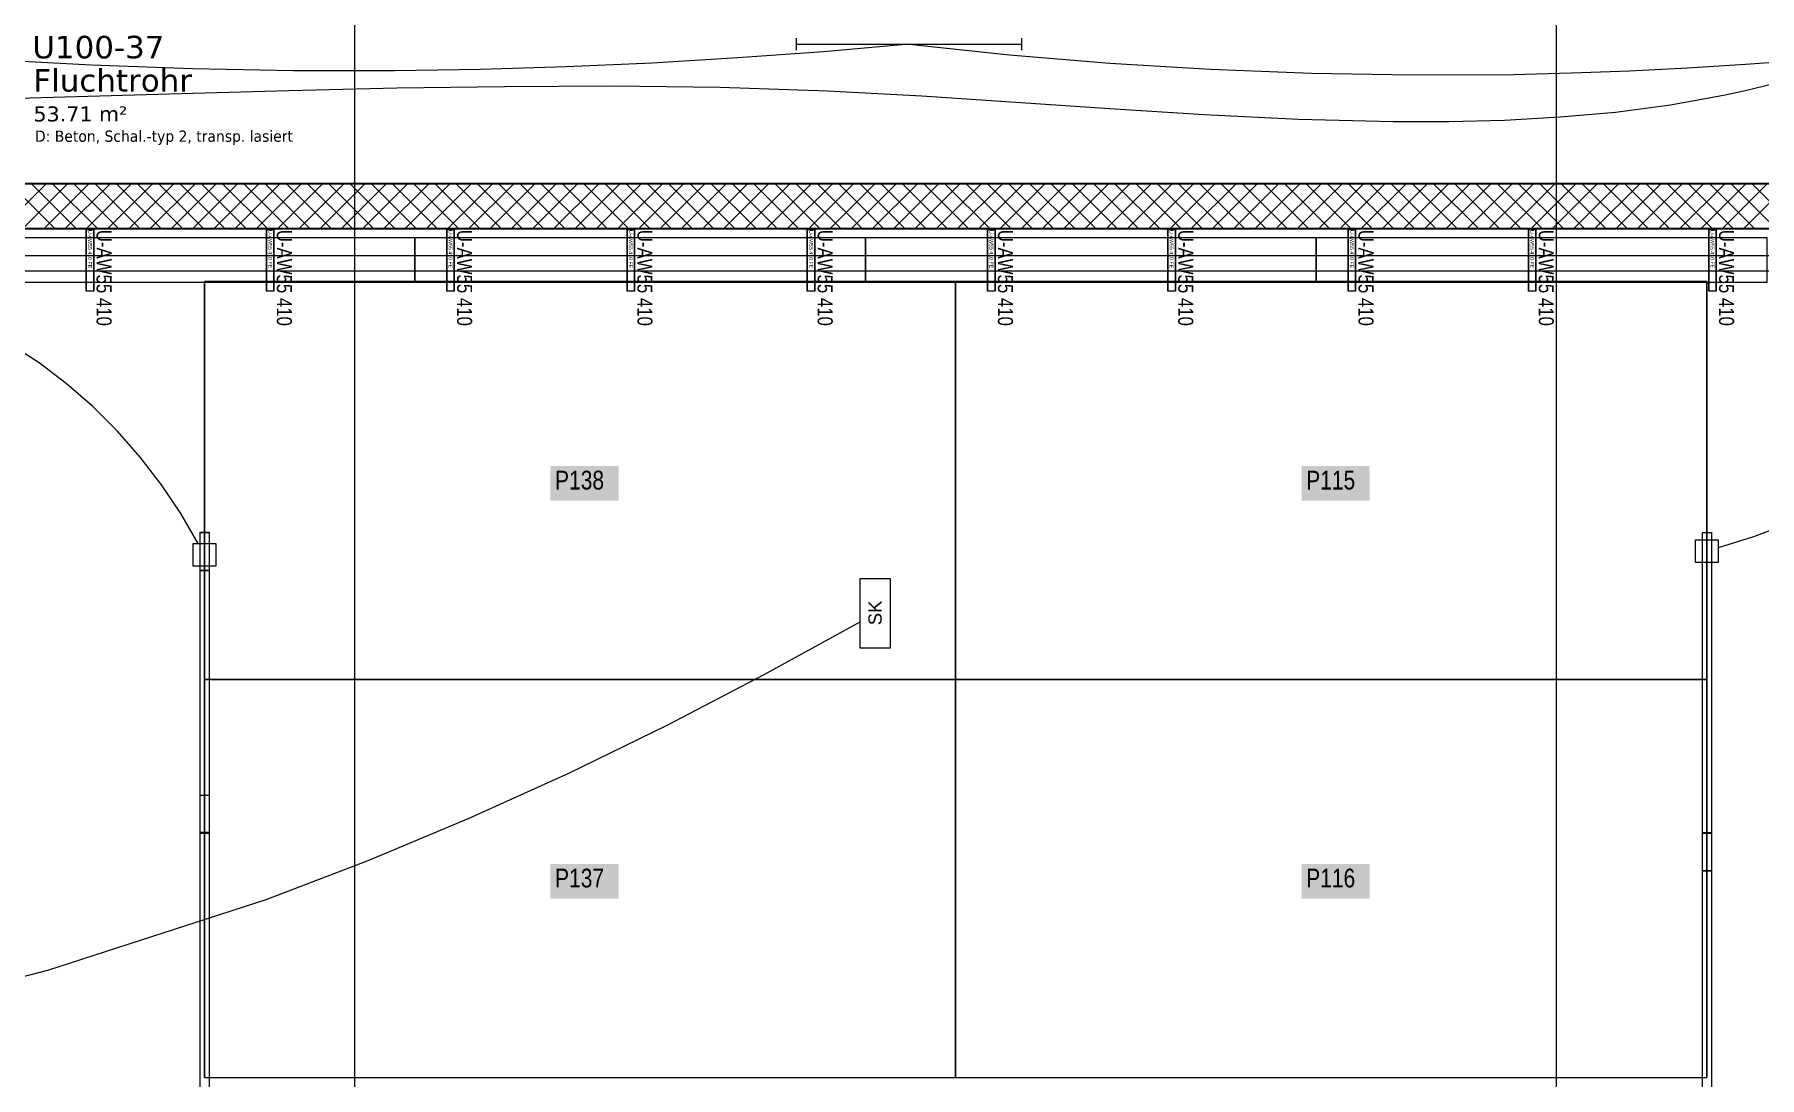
# Model space of a CAD drawing. Extents: x -1067 to 613, y -179 to 712.
# Drawn here: x -507.7 to -278.1, y 331.4 to 470.2 of the extents above; entities that cross this region are included whole.
import ezdxf
from ezdxf.lldxf.tags import DXFTag

# ---------------------------------------------------------------- set-up
doc = ezdxf.new("R2010")
doc.units = 0
doc.layers.get('0').update_dxf_attribs({"lineweight": 13})
for name, color, linetype, lineweight in [('A-AREA-____-IDEN', 7, 'Continuous', 5), ('A-FLOR-____-OTLN', 7, 'Continuous', 9), ('A-WALL-____-MCUT', 7, 'Continuous', 35), ('A-WALL-____-PATT', 7, 'Continuous', 35), ('C-PRKG-____-IDEN', 7, 'Continuous', 5), ('C-PRKG-____-OTLN', 7, 'Continuous', 9), ('S-GRID-____-OTLN', 7, 'Continuous', 5)]:
    doc.layers.add(name, color=color, linetype=linetype, lineweight=lineweight)
for name, color, linetype, lineweight, true_color in [('A-DETL-____-OTLN', 5, 'Continuous', 9, 0x0000ff), ('EL01_WAN_Leitung_HLKS', 5, 'Continuous', 13, 0x0000ff), ('EL01_WAN_Leitung_Licht', 7, 'Continuous', 13, 0x0080ff), ('EL01_WAN_Leuchten', 7, 'Continuous', 13, 0x0080ff), ('EL01_WAN_Licht', 7, 'Continuous', 13, 0x0080ff), ('EL01_WAN_Schlaufkasten', 1, 'Continuous', 13, 0xff0000), ('EL01_WAN_Trassen', 40, 'Continuous', 13, 0xffbf00), ('EL01_WAN_Trassen Befestigung', 7, 'Continuous', 13, 0xb2b200)]:
    doc.layers.add(name, color=color, linetype=linetype, lineweight=lineweight, true_color=true_color)
doc.styles.get("Standard").update_dxf_attribs({"font": 'arial.ttf'})
tags = doc.linetypes.add('_Rasterlinie_', pattern=[0.375, 0.2, -0.05, 0.075, -0.05]).pattern_tags.tags
tags[10:11] = [DXFTag(74, 4), DXFTag(75, 0), DXFTag(340, '0'), DXFTag(46, 1.0), DXFTag(50, 0.0), DXFTag(44, 0.0), DXFTag(45, 0.0)]
tags[8:9] = [DXFTag(74, 4), DXFTag(75, 0), DXFTag(340, '0'), DXFTag(46, 1.0), DXFTag(50, 0.0), DXFTag(44, 0.0), DXFTag(45, 0.0)]
tags[6:7] = [DXFTag(74, 4), DXFTag(75, 0), DXFTag(340, '0'), DXFTag(46, 1.0), DXFTag(50, 0.0), DXFTag(44, 0.0), DXFTag(45, 0.0)]
tags[4:5] = [DXFTag(74, 4), DXFTag(75, 0), DXFTag(340, '0'), DXFTag(46, 1.0), DXFTag(50, 0.0), DXFTag(44, 0.0), DXFTag(45, 0.0)]
tags = doc.linetypes.add('Gestrichelt', pattern=[0.1, 0.05, -0.05]).pattern_tags.tags
tags[6:7] = [DXFTag(74, 4), DXFTag(75, 0), DXFTag(340, '0'), DXFTag(46, 1.0), DXFTag(50, 0.0), DXFTag(44, 0.0), DXFTag(45, 0.0)]
tags[4:5] = [DXFTag(74, 4), DXFTag(75, 0), DXFTag(340, '0'), DXFTag(46, 1.0), DXFTag(50, 0.0), DXFTag(44, 0.0), DXFTag(45, 0.0)]

# ---------------------------------------------------------------- blocks, each defined once
blk = doc.blocks.new('Referenz-A0UJ3194XE', base_point=(-1062.18, -175.86))
at = {"layer": 'A-DETL-____-OTLN', "color": 0, "linetype": 'Gestrichelt', "ltscale": 0.13}
blk.add_line((-585.1, 438.76), (-247.3, 438.76), dxfattribs=at)
at = {"layer": 'A-FLOR-____-OTLN', "color": 0, "linetype": 'Continuous', "ltscale": 0.13}
for p, q in [((-246.7, 444.36), (-585.1, 444.36)), ((-247.3, 440.78), (-585.1, 440.78))]:
    blk.add_line(p, q, dxfattribs=at)
at = {"layer": 'A-WALL-____-MCUT', "color": 0, "linetype": 'Continuous', "ltscale": 0.35}
for p, q in [((178.3, 450.38), (-831.25, 450.38)), ((-246.7, 444.38), (-585.1, 444.38))]:
    blk.add_line(p, q, dxfattribs=at)
at = {"layer": 'A-WALL-____-PATT', "color": 0, "linetype": 'Continuous', "lineweight": 9, "ltscale": 0.13}
for p, q in [((-512.16, 444.38), (-506.16, 450.38)), ((-504.97, 444.38), (-510.97, 450.38)), ((-509.33, 444.38), (-503.33, 450.38)), ((-502.14, 444.38), (-508.14, 450.38)), ((-506.51, 444.38), (-500.51, 450.38)), ((-499.32, 444.38), (-505.32, 450.38)), ((-503.68, 444.38), (-497.68, 450.38)), ((-496.49, 444.38), (-502.49, 450.38)), ((-500.85, 444.38), (-494.85, 450.38)), ((-493.66, 444.38), (-499.66, 450.38)), ((-498.02, 444.38), (-492.02, 450.38)), ((-490.83, 444.38), (-496.83, 450.38)), ((-495.19, 444.38), (-489.19, 450.38)), ((-488, 444.38), (-494, 450.38)), ((-492.36, 444.38), (-486.36, 450.38)), ((-485.17, 444.38), (-491.17, 450.38)), ((-489.54, 444.38), (-483.54, 450.38)), ((-482.34, 444.38), (-488.34, 450.38)), ((-486.71, 444.38), (-480.71, 450.38)), ((-479.52, 444.38), (-485.52, 450.38)), ((-483.88, 444.38), (-477.88, 450.38)), ((-476.69, 444.38), (-482.69, 450.38)), ((-481.05, 444.38), (-475.05, 450.38)), ((-473.86, 444.38), (-479.86, 450.38)), ((-478.22, 444.38), (-472.22, 450.38)), ((-471.03, 444.38), (-477.03, 450.38)), ((-475.39, 444.38), (-469.39, 450.38)), ((-468.2, 444.38), (-474.2, 450.38)), ((-472.56, 444.38), (-466.56, 450.38)), ((-465.37, 444.38), (-471.37, 450.38)), ((-469.74, 444.38), (-463.74, 450.38)), ((-462.55, 444.38), (-468.55, 450.38)), ((-466.91, 444.38), (-460.91, 450.38)), ((-459.72, 444.38), (-465.72, 450.38)), ((-464.08, 444.38), (-458.08, 450.38)), ((-456.89, 444.38), (-462.89, 450.38)), ((-461.25, 444.38), (-455.25, 450.38)), ((-454.06, 444.38), (-460.06, 450.38)), ((-458.42, 444.38), (-452.42, 450.38)), ((-451.23, 444.38), (-457.23, 450.38)), ((-455.59, 444.38), (-449.59, 450.38)), ((-448.4, 444.38), (-454.4, 450.38)), ((-452.77, 444.38), (-446.77, 450.38)), ((-445.58, 444.38), (-451.58, 450.38)), ((-449.94, 444.38), (-443.94, 450.38)), ((-442.75, 444.38), (-448.75, 450.38)), ((-447.11, 444.38), (-441.11, 450.38)), ((-439.92, 444.38), (-445.92, 450.38)), ((-444.28, 444.38), (-438.28, 450.38)), ((-437.09, 444.38), (-443.09, 450.38)), ((-441.45, 444.38), (-435.45, 450.38)), ((-434.26, 444.38), (-440.26, 450.38)), ((-438.62, 444.38), (-432.62, 450.38)), ((-431.43, 444.38), (-437.43, 450.38)), ((-435.8, 444.38), (-429.8, 450.38)), ((-428.6, 444.38), (-434.6, 450.38)), ((-432.97, 444.38), (-426.97, 450.38)), ((-425.78, 444.38), (-431.78, 450.38)), ((-430.14, 444.38), (-424.14, 450.38)), ((-422.95, 444.38), (-428.95, 450.38)), ((-427.31, 444.38), (-421.31, 450.38)), ((-420.12, 444.38), (-426.12, 450.38)), ((-424.48, 444.38), (-418.48, 450.38)), ((-417.29, 444.38), (-423.29, 450.38)), ((-421.65, 444.38), (-415.65, 450.38)), ((-414.46, 444.38), (-420.46, 450.38)), ((-418.82, 444.38), (-412.82, 450.38)), ((-411.63, 444.38), (-417.63, 450.38)), ((-416, 444.38), (-410, 450.38)), ((-408.81, 444.38), (-414.81, 450.38)), ((-413.17, 444.38), (-407.17, 450.38)), ((-405.98, 444.38), (-411.98, 450.38)), ((-410.34, 444.38), (-404.34, 450.38)), ((-403.15, 444.38), (-409.15, 450.38)), ((-407.51, 444.38), (-401.51, 450.38)), ((-400.32, 444.38), (-406.32, 450.38)), ((-404.68, 444.38), (-398.68, 450.38)), ((-397.49, 444.38), (-403.49, 450.38)), ((-401.85, 444.38), (-395.85, 450.38)), ((-394.66, 444.38), (-400.66, 450.38)), ((-399.03, 444.38), (-393.03, 450.38)), ((-391.83, 444.38), (-397.83, 450.38)), ((-396.2, 444.38), (-390.2, 450.38)), ((-389.01, 444.38), (-395.01, 450.38)), ((-393.37, 444.38), (-387.37, 450.38)), ((-386.18, 444.38), (-392.18, 450.38)), ((-390.54, 444.38), (-384.54, 450.38)), ((-383.35, 444.38), (-389.35, 450.38)), ((-387.71, 444.38), (-381.71, 450.38)), ((-380.52, 444.38), (-386.52, 450.38)), ((-384.88, 444.38), (-378.88, 450.38)), ((-377.69, 444.38), (-383.69, 450.38)), ((-382.06, 444.38), (-376.06, 450.38)), ((-374.86, 444.38), (-380.86, 450.38)), ((-379.23, 444.38), (-373.23, 450.38)), ((-372.04, 444.38), (-378.04, 450.38)), ((-376.4, 444.38), (-370.4, 450.38)), ((-369.21, 444.38), (-375.21, 450.38)), ((-373.57, 444.38), (-367.57, 450.38)), ((-366.38, 444.38), (-372.38, 450.38)), ((-370.74, 444.38), (-364.74, 450.38)), ((-363.55, 444.38), (-369.55, 450.38)), ((-367.91, 444.38), (-361.91, 450.38)), ((-360.72, 444.38), (-366.72, 450.38)), ((-365.08, 444.38), (-359.08, 450.38)), ((-357.89, 444.38), (-363.89, 450.38)), ((-362.26, 444.38), (-356.26, 450.38)), ((-355.07, 444.38), (-361.07, 450.38)), ((-359.43, 444.38), (-353.43, 450.38)), ((-352.24, 444.38), (-358.24, 450.38)), ((-356.6, 444.38), (-350.6, 450.38)), ((-349.41, 444.38), (-355.41, 450.38)), ((-353.77, 444.38), (-347.77, 450.38)), ((-346.58, 444.38), (-352.58, 450.38)), ((-350.94, 444.38), (-344.94, 450.38)), ((-343.75, 444.38), (-349.75, 450.38)), ((-348.11, 444.38), (-342.11, 450.38)), ((-340.92, 444.38), (-346.92, 450.38)), ((-345.29, 444.38), (-339.29, 450.38)), ((-338.09, 444.38), (-344.09, 450.38)), ((-342.46, 444.38), (-336.46, 450.38)), ((-335.27, 444.38), (-341.27, 450.38)), ((-339.63, 444.38), (-333.63, 450.38)), ((-332.44, 444.38), (-338.44, 450.38)), ((-336.8, 444.38), (-330.8, 450.38)), ((-329.61, 444.38), (-335.61, 450.38)), ((-333.97, 444.38), (-327.97, 450.38)), ((-326.78, 444.38), (-332.78, 450.38)), ((-331.14, 444.38), (-325.14, 450.38)), ((-323.95, 444.38), (-329.95, 450.38)), ((-328.32, 444.38), (-322.32, 450.38)), ((-321.12, 444.38), (-327.12, 450.38)), ((-325.49, 444.38), (-319.49, 450.38)), ((-318.3, 444.38), (-324.3, 450.38)), ((-322.66, 444.38), (-316.66, 450.38)), ((-315.47, 444.38), (-321.47, 450.38)), ((-319.83, 444.38), (-313.83, 450.38)), ((-312.64, 444.38), (-318.64, 450.38)), ((-317, 444.38), (-311, 450.38)), ((-309.81, 444.38), (-315.81, 450.38)), ((-314.17, 444.38), (-308.17, 450.38)), ((-306.98, 444.38), (-312.98, 450.38)), ((-311.34, 444.38), (-305.34, 450.38)), ((-304.15, 444.38), (-310.15, 450.38)), ((-308.52, 444.38), (-302.52, 450.38)), ((-301.33, 444.38), (-307.33, 450.38)), ((-305.69, 444.38), (-299.69, 450.38)), ((-298.5, 444.38), (-304.5, 450.38)), ((-302.86, 444.38), (-296.86, 450.38)), ((-295.67, 444.38), (-301.67, 450.38)), ((-300.03, 444.38), (-294.03, 450.38)), ((-292.84, 444.38), (-298.84, 450.38)), ((-297.2, 444.38), (-291.2, 450.38)), ((-290.01, 444.38), (-296.01, 450.38)), ((-294.37, 444.38), (-288.37, 450.38)), ((-287.18, 444.38), (-293.18, 450.38)), ((-291.55, 444.38), (-285.55, 450.38)), ((-284.35, 444.38), (-290.35, 450.38)), ((-288.72, 444.38), (-282.72, 450.38)), ((-281.53, 444.38), (-287.53, 450.38)), ((-285.89, 444.38), (-279.89, 450.38)), ((-278.7, 444.38), (-284.7, 450.38)), ((-283.06, 444.38), (-277.06, 450.38)), ((-275.87, 444.38), (-281.87, 450.38)), ((-280.23, 444.38), (-274.23, 450.38)), ((-273.04, 444.38), (-279.04, 450.38))]:
    blk.add_line(p, q, dxfattribs=at)
at = {"layer": 'C-PRKG-____-IDEN', "color": 7, "linetype": 'Continuous', "ltscale": 0.13, "true_color": 0xffffff}
for points in [[(-439.05, 408.19), (-429.98, 408.19), (-439.05, 412.78)], [(-429.98, 408.19), (-439.05, 412.78), (-429.98, 412.78)], [(-339.05, 408.19), (-329.98, 408.19), (-339.05, 412.78)], [(-329.98, 408.19), (-339.05, 412.78), (-329.98, 412.78)], [(-439.05, 355.2), (-429.98, 355.2), (-439.05, 359.79)], [(-429.98, 355.2), (-439.05, 359.79), (-429.98, 359.79)], [(-339.05, 355.2), (-329.98, 355.2), (-339.05, 359.79)], [(-329.98, 355.2), (-339.05, 359.79), (-329.98, 359.79)]]:
    blk.add_solid(points, dxfattribs=at)
at = {"layer": 'C-PRKG-____-OTLN', "color": 0, "linetype": 'Continuous', "ltscale": 0.13}
for p, q in [((-485.1, 437.34), (-385.1, 437.34)), ((-485.1, 437.34), (-485.1, 384.35)), ((-485.1, 437.34), (-485.1, 384.35)), ((-385.1, 437.34), (-485.1, 437.34)), ((-485.1, 437.34), (-385.1, 437.34)), ((-485.1, 384.35), (-485.1, 437.34)), ((-485.1, 437.34), (-485.1, 437.34)), ((-385.1, 437.34), (-385.1, 384.35)), ((-385.1, 384.35), (-385.1, 437.34)), ((-385.1, 437.34), (-385.1, 384.35)), ((-385.1, 437.34), (-385.1, 437.34)), ((-385.1, 437.34), (-385.1, 384.35)), ((-285.1, 437.34), (-385.1, 437.34)), ((-285.1, 437.34), (-385.1, 437.34)), ((-385.1, 437.34), (-385.1, 384.35)), ((-385.1, 384.35), (-385.1, 437.34)), ((-385.1, 437.34), (-285.1, 437.34)), ((-385.1, 437.34), (-385.1, 437.34)), ((-285.1, 437.34), (-285.1, 384.35)), ((-285.1, 384.35), (-285.1, 437.34)), ((-285.1, 437.34), (-285.1, 384.35)), ((-285.1, 437.34), (-285.1, 437.34)), ((-485.1, 384.35), (-385.1, 384.35)), ((-485.1, 384.35), (-485.1, 331.37)), ((-485.1, 384.35), (-485.1, 331.37)), ((-385.1, 384.35), (-485.1, 384.35)), ((-485.1, 384.35), (-385.1, 384.35)), ((-485.1, 331.37), (-485.1, 384.35)), ((-485.1, 384.35), (-485.1, 384.35)), ((-485.1, 384.35), (-385.1, 384.35)), ((-485.1, 384.35), (-385.1, 384.35)), ((-385.1, 384.35), (-485.1, 384.35)), ((-485.1, 384.35), (-485.1, 384.35)), ((-385.1, 384.35), (-385.1, 331.37)), ((-385.1, 331.37), (-385.1, 384.35)), ((-385.1, 384.35), (-385.1, 331.37)), ((-385.1, 384.35), (-385.1, 384.35)), ((-385.1, 384.35), (-385.1, 384.35)), ((-385.1, 384.35), (-385.1, 331.37)), ((-285.1, 384.35), (-385.1, 384.35)), ((-285.1, 384.35), (-385.1, 384.35)), ((-385.1, 384.35), (-385.1, 331.37)), ((-385.1, 331.37), (-385.1, 384.35)), ((-385.1, 384.35), (-285.1, 384.35)), ((-385.1, 384.35), (-385.1, 384.35)), ((-285.1, 384.35), (-385.1, 384.35)), ((-385.1, 384.35), (-285.1, 384.35)), ((-285.1, 384.35), (-385.1, 384.35)), ((-385.1, 384.35), (-385.1, 384.35)), ((-285.1, 384.35), (-285.1, 331.37)), ((-285.1, 331.37), (-285.1, 384.35)), ((-285.1, 384.35), (-285.1, 331.37)), ((-285.1, 384.35), (-285.1, 384.35)), ((-285.1, 384.35), (-285.1, 384.35)), ((-485.1, 331.37), (-385.1, 331.37)), ((-485.1, 331.36), (-485.1, 331.37)), ((-385.1, 331.36), (-385.1, 331.37)), ((-385.1, 331.37), (-285.1, 331.37)), ((-385.1, 331.37), (-385.1, 331.36)), ((-285.1, 331.37), (-285.1, 331.36))]:
    blk.add_line(p, q, dxfattribs=at)
at = {"layer": 'S-GRID-____-OTLN', "color": 0, "linetype": '_Rasterlinie_', "ltscale": 0.13}
for p, q in [((-465.1, -171.09), (-465.1, 546.38)), ((-305.1, -171.09), (-305.1, 546.38))]:
    blk.add_line(p, q, dxfattribs=at)
at = {"layer": 'A-AREA-____-IDEN', "color": 0, "linetype": 'Continuous', "ltscale": 0.13, "attachment_point": 1}
for s, insert, char_height in [('{\\fVerdana;U100-37}', (-508.02, 470.07), 3), ('{\\fVerdana;Fluchtrohr}', (-507.88, 465.64), 3), ('{\\fVerdana;53.71 m²}', (-507.87, 460.67), 2), ('{\\W0.9;\\fVerdana;D: Beton, Schal.-typ 2, transp. lasiert}', (-507.67, 457.46), 1.5)]:
    blk.add_mtext(s, dxfattribs=dict(at, insert=insert, char_height=char_height))
at = {"layer": 'C-PRKG-____-IDEN', "color": 0, "linetype": 'Continuous', "ltscale": 0.13, "char_height": 2.5, "attachment_point": 1}
for s, insert in [('{\\W0.8;\\fArial;P138}', (-438.43, 412.16)), ('{\\W0.8;\\fArial;P115}', (-338.43, 412.16)), ('{\\W0.8;\\fArial;P137}', (-438.43, 359.17)), ('{\\W0.8;\\fArial;P116}', (-338.43, 359.17))]:
    blk.add_mtext(s, dxfattribs=dict(at, insert=insert))
blk = doc.blocks.new('IfcObject-A0UJ319AXE', base_point=(-284.85, 431.74))
at = {"layer": 'EL01_WAN_Trassen', "linetype": 'ByBlock', "lineweight": -2, "ltscale": 0.13}
for p, q in [((-283.85, 444.26), (-284.85, 444.26)), ((-283.85, 444.26), (-284.85, 444.26)), ((-284.85, 444.26), (-284.85, 436.06)), ((-284.85, 436.06), (-284.85, 444.26)), ((-284.85, 444.26), (-284.85, 444.26)), ((-283.85, 444.26), (-283.85, 436.06)), ((-283.85, 436.06), (-283.85, 444.26)), ((-283.85, 444.26), (-283.85, 444.26)), ((-283.85, 436.06), (-284.85, 436.06)), ((-283.85, 436.06), (-284.85, 436.06)), ((-284.85, 436.06), (-284.85, 436.06)), ((-283.85, 436.06), (-283.85, 436.06))]:
    blk.add_line(p, q, dxfattribs=at)
at = {"layer": 'EL01_WAN_Trassen', "lineweight": -2, "attachment_point": 1, "rotation": 270}
for s, insert, char_height in [('{\\fArial;U-AW55 410 FE}', (-284.1, 444.21), 0.5), ('{\\W0.8;\\fArial;U-AW55 410}', (-281.47, 444.24), 2)]:
    blk.add_mtext(s, dxfattribs=dict(at, insert=insert, char_height=char_height))
blk = doc.blocks.new('IfcObject-A0UJ319IXE', base_point=(-380.85, 431.74))
at = {"layer": 'EL01_WAN_Trassen', "linetype": 'ByBlock', "lineweight": -2, "ltscale": 0.13}
for p, q in [((-379.85, 444.26), (-380.85, 444.26)), ((-379.85, 444.26), (-380.85, 444.26)), ((-380.85, 444.26), (-380.85, 436.06)), ((-380.85, 436.06), (-380.85, 444.26)), ((-380.85, 444.26), (-380.85, 444.26)), ((-379.85, 444.26), (-379.85, 436.06)), ((-379.85, 436.06), (-379.85, 444.26)), ((-379.85, 444.26), (-379.85, 444.26)), ((-379.85, 436.06), (-380.85, 436.06)), ((-379.85, 436.06), (-380.85, 436.06)), ((-380.85, 436.06), (-380.85, 436.06)), ((-379.85, 436.06), (-379.85, 436.06))]:
    blk.add_line(p, q, dxfattribs=at)
at = {"layer": 'EL01_WAN_Trassen', "lineweight": -2, "attachment_point": 1, "rotation": 270}
for s, insert, char_height in [('{\\fArial;U-AW55 410 FE}', (-380.1, 444.21), 0.5), ('{\\W0.8;\\fArial;U-AW55 410}', (-377.47, 444.24), 2)]:
    blk.add_mtext(s, dxfattribs=dict(at, insert=insert, char_height=char_height))
blk = doc.blocks.new('Kabelkanal-A0UJ319KXE', base_point=(-457.1, 437.21))
at = {"color": 0, "linetype": 'ByBlock', "lineweight": -2, "ltscale": 0.13}
for p, q in [((-457.1, 437.21), (-457.1, 443.21)), ((-457.1, 443.21), (-397.1, 443.21)), ((-397.1, 443.21), (-397.1, 437.21)), ((-397.1, 437.21), (-457.1, 437.21))]:
    blk.add_line(p, q, dxfattribs=at)
blk = doc.blocks.new('IfcObject-A0UJ319SXE', base_point=(-404.85, 431.74))
at = {"layer": 'EL01_WAN_Trassen', "linetype": 'ByBlock', "lineweight": -2, "ltscale": 0.13}
for p, q in [((-403.85, 444.26), (-404.85, 444.26)), ((-403.85, 444.26), (-404.85, 444.26)), ((-404.85, 444.26), (-404.85, 436.06)), ((-404.85, 436.06), (-404.85, 444.26)), ((-404.85, 444.26), (-404.85, 444.26)), ((-403.85, 444.26), (-403.85, 436.06)), ((-403.85, 436.06), (-403.85, 444.26)), ((-403.85, 444.26), (-403.85, 444.26)), ((-403.85, 436.06), (-404.85, 436.06)), ((-403.85, 436.06), (-404.85, 436.06)), ((-404.85, 436.06), (-404.85, 436.06)), ((-403.85, 436.06), (-403.85, 436.06))]:
    blk.add_line(p, q, dxfattribs=at)
at = {"layer": 'EL01_WAN_Trassen', "lineweight": -2, "attachment_point": 1, "rotation": 270}
for s, insert, char_height in [('{\\fArial;U-AW55 410 FE}', (-404.1, 444.21), 0.5), ('{\\W0.8;\\fArial;U-AW55 410}', (-401.47, 444.24), 2)]:
    blk.add_mtext(s, dxfattribs=dict(at, insert=insert, char_height=char_height))
blk = doc.blocks.new('IfcObject-A0UJ319WXE', base_point=(-428.85, 431.74))
at = {"layer": 'EL01_WAN_Trassen', "linetype": 'ByBlock', "lineweight": -2, "ltscale": 0.13}
for p, q in [((-427.85, 444.26), (-428.85, 444.26)), ((-427.85, 444.26), (-428.85, 444.26)), ((-428.85, 444.26), (-428.85, 436.06)), ((-428.85, 436.06), (-428.85, 444.26)), ((-428.85, 444.26), (-428.85, 444.26)), ((-427.85, 444.26), (-427.85, 436.06)), ((-427.85, 436.06), (-427.85, 444.26)), ((-427.85, 444.26), (-427.85, 444.26)), ((-427.85, 436.06), (-428.85, 436.06)), ((-427.85, 436.06), (-428.85, 436.06)), ((-428.85, 436.06), (-428.85, 436.06)), ((-427.85, 436.06), (-427.85, 436.06))]:
    blk.add_line(p, q, dxfattribs=at)
at = {"layer": 'EL01_WAN_Trassen', "lineweight": -2, "attachment_point": 1, "rotation": 270}
for s, insert, char_height in [('{\\fArial;U-AW55 410 FE}', (-428.1, 444.21), 0.5), ('{\\W0.8;\\fArial;U-AW55 410}', (-425.47, 444.24), 2)]:
    blk.add_mtext(s, dxfattribs=dict(at, insert=insert, char_height=char_height))
blk = doc.blocks.new('IfcObject-A0UJ31A2XE', base_point=(-500.85, 431.74))
at = {"layer": 'EL01_WAN_Trassen', "linetype": 'ByBlock', "lineweight": -2, "ltscale": 0.13}
for p, q in [((-499.85, 444.26), (-500.85, 444.26)), ((-499.85, 444.26), (-500.85, 444.26)), ((-500.85, 444.26), (-500.85, 436.06)), ((-500.85, 436.06), (-500.85, 444.26)), ((-500.85, 444.26), (-500.85, 444.26)), ((-499.85, 444.26), (-499.85, 436.06)), ((-499.85, 436.06), (-499.85, 444.26)), ((-499.85, 444.26), (-499.85, 444.26)), ((-499.85, 436.06), (-500.85, 436.06)), ((-499.85, 436.06), (-500.85, 436.06)), ((-500.85, 436.06), (-500.85, 436.06)), ((-499.85, 436.06), (-499.85, 436.06))]:
    blk.add_line(p, q, dxfattribs=at)
at = {"layer": 'EL01_WAN_Trassen', "lineweight": -2, "attachment_point": 1, "rotation": 270}
for s, insert, char_height in [('{\\fArial;U-AW55 410 FE}', (-500.1, 444.21), 0.5), ('{\\W0.8;\\fArial;U-AW55 410}', (-497.47, 444.24), 2)]:
    blk.add_mtext(s, dxfattribs=dict(at, insert=insert, char_height=char_height))
blk = doc.blocks.new('Kabelkanal-A0UJ31ASXE', base_point=(-337.1, 437.21))
at = {"color": 0, "linetype": 'ByBlock', "lineweight": -2, "ltscale": 0.13}
for p, q in [((-337.1, 437.21), (-337.1, 443.21)), ((-337.1, 443.21), (-277.1, 443.21)), ((-277.1, 443.21), (-277.1, 437.21)), ((-277.1, 437.21), (-337.1, 437.21))]:
    blk.add_line(p, q, dxfattribs=at)
blk = doc.blocks.new('Kabelkanal-A0UJ31CGXE', base_point=(-517.1, 437.21))
at = {"color": 0, "linetype": 'ByBlock', "lineweight": -2, "ltscale": 0.13}
for p, q in [((-517.1, 437.21), (-517.1, 443.21)), ((-517.1, 443.21), (-457.1, 443.21)), ((-457.1, 443.21), (-457.1, 437.21)), ((-457.1, 437.21), (-517.1, 437.21))]:
    blk.add_line(p, q, dxfattribs=at)
blk = doc.blocks.new('IfcObject-A0UJ31D2XE', base_point=(-452.85, 431.74))
at = {"layer": 'EL01_WAN_Trassen', "linetype": 'ByBlock', "lineweight": -2, "ltscale": 0.13}
for p, q in [((-451.85, 444.26), (-452.85, 444.26)), ((-451.85, 444.26), (-452.85, 444.26)), ((-452.85, 444.26), (-452.85, 436.06)), ((-452.85, 436.06), (-452.85, 444.26)), ((-452.85, 444.26), (-452.85, 444.26)), ((-451.85, 444.26), (-451.85, 436.06)), ((-451.85, 436.06), (-451.85, 444.26)), ((-451.85, 444.26), (-451.85, 444.26)), ((-451.85, 436.06), (-452.85, 436.06)), ((-451.85, 436.06), (-452.85, 436.06)), ((-452.85, 436.06), (-452.85, 436.06)), ((-451.85, 436.06), (-451.85, 436.06))]:
    blk.add_line(p, q, dxfattribs=at)
at = {"layer": 'EL01_WAN_Trassen', "lineweight": -2, "attachment_point": 1, "rotation": 270}
for s, insert, char_height in [('{\\fArial;U-AW55 410 FE}', (-452.1, 444.21), 0.5), ('{\\W0.8;\\fArial;U-AW55 410}', (-449.47, 444.24), 2)]:
    blk.add_mtext(s, dxfattribs=dict(at, insert=insert, char_height=char_height))
blk = doc.blocks.new('Kabelkanal-A0UJ31D4XE', base_point=(-397.1, 437.21))
at = {"color": 0, "linetype": 'ByBlock', "lineweight": -2, "ltscale": 0.13}
for p, q in [((-397.1, 437.21), (-397.1, 443.21)), ((-397.1, 443.21), (-337.1, 443.21)), ((-337.1, 443.21), (-337.1, 437.21)), ((-337.1, 437.21), (-397.1, 437.21))]:
    blk.add_line(p, q, dxfattribs=at)
blk = doc.blocks.new('IfcObject-A0UJ31DEXE', base_point=(-308.85, 431.74))
at = {"layer": 'EL01_WAN_Trassen', "linetype": 'ByBlock', "lineweight": -2, "ltscale": 0.13}
for p, q in [((-307.85, 444.26), (-308.85, 444.26)), ((-307.85, 444.26), (-308.85, 444.26)), ((-308.85, 444.26), (-308.85, 436.06)), ((-308.85, 436.06), (-308.85, 444.26)), ((-308.85, 444.26), (-308.85, 444.26)), ((-307.85, 444.26), (-307.85, 436.06)), ((-307.85, 436.06), (-307.85, 444.26)), ((-307.85, 444.26), (-307.85, 444.26)), ((-307.85, 436.06), (-308.85, 436.06)), ((-307.85, 436.06), (-308.85, 436.06)), ((-308.85, 436.06), (-308.85, 436.06)), ((-307.85, 436.06), (-307.85, 436.06))]:
    blk.add_line(p, q, dxfattribs=at)
at = {"layer": 'EL01_WAN_Trassen', "lineweight": -2, "attachment_point": 1, "rotation": 270}
for s, insert, char_height in [('{\\fArial;U-AW55 410 FE}', (-308.1, 444.21), 0.5), ('{\\W0.8;\\fArial;U-AW55 410}', (-305.47, 444.24), 2)]:
    blk.add_mtext(s, dxfattribs=dict(at, insert=insert, char_height=char_height))
blk = doc.blocks.new('IfcObject-A0UJ31DOXE', base_point=(-356.85, 431.74))
at = {"layer": 'EL01_WAN_Trassen', "linetype": 'ByBlock', "lineweight": -2, "ltscale": 0.13}
for p, q in [((-355.85, 444.26), (-356.85, 444.26)), ((-355.85, 444.26), (-356.85, 444.26)), ((-356.85, 444.26), (-356.85, 436.06)), ((-356.85, 436.06), (-356.85, 444.26)), ((-356.85, 444.26), (-356.85, 444.26)), ((-355.85, 444.26), (-355.85, 436.06)), ((-355.85, 436.06), (-355.85, 444.26)), ((-355.85, 444.26), (-355.85, 444.26)), ((-355.85, 436.06), (-356.85, 436.06)), ((-355.85, 436.06), (-356.85, 436.06)), ((-356.85, 436.06), (-356.85, 436.06)), ((-355.85, 436.06), (-355.85, 436.06))]:
    blk.add_line(p, q, dxfattribs=at)
at = {"layer": 'EL01_WAN_Trassen', "lineweight": -2, "attachment_point": 1, "rotation": 270}
for s, insert, char_height in [('{\\fArial;U-AW55 410 FE}', (-356.1, 444.21), 0.5), ('{\\W0.8;\\fArial;U-AW55 410}', (-353.47, 444.24), 2)]:
    blk.add_mtext(s, dxfattribs=dict(at, insert=insert, char_height=char_height))
blk = doc.blocks.new('IfcObject-A0UJ31DSXE', base_point=(-332.85, 431.74))
at = {"layer": 'EL01_WAN_Trassen', "linetype": 'ByBlock', "lineweight": -2, "ltscale": 0.13}
for p, q in [((-331.85, 444.26), (-332.85, 444.26)), ((-331.85, 444.26), (-332.85, 444.26)), ((-332.85, 444.26), (-332.85, 436.06)), ((-332.85, 436.06), (-332.85, 444.26)), ((-332.85, 444.26), (-332.85, 444.26)), ((-331.85, 444.26), (-331.85, 436.06)), ((-331.85, 436.06), (-331.85, 444.26)), ((-331.85, 444.26), (-331.85, 444.26)), ((-331.85, 436.06), (-332.85, 436.06)), ((-331.85, 436.06), (-332.85, 436.06)), ((-332.85, 436.06), (-332.85, 436.06)), ((-331.85, 436.06), (-331.85, 436.06))]:
    blk.add_line(p, q, dxfattribs=at)
at = {"layer": 'EL01_WAN_Trassen', "lineweight": -2, "attachment_point": 1, "rotation": 270}
for s, insert, char_height in [('{\\fArial;U-AW55 410 FE}', (-332.1, 444.21), 0.5), ('{\\W0.8;\\fArial;U-AW55 410}', (-329.47, 444.24), 2)]:
    blk.add_mtext(s, dxfattribs=dict(at, insert=insert, char_height=char_height))
blk = doc.blocks.new('IfcObject-A0UJ31EMXE', base_point=(-476.85, 431.74))
at = {"layer": 'EL01_WAN_Trassen', "linetype": 'ByBlock', "lineweight": -2, "ltscale": 0.13}
for p, q in [((-475.85, 444.26), (-476.85, 444.26)), ((-475.85, 444.26), (-476.85, 444.26)), ((-476.85, 444.26), (-476.85, 436.06)), ((-476.85, 436.06), (-476.85, 444.26)), ((-476.85, 444.26), (-476.85, 444.26)), ((-475.85, 444.26), (-475.85, 436.06)), ((-475.85, 436.06), (-475.85, 444.26)), ((-475.85, 444.26), (-475.85, 444.26)), ((-475.85, 436.06), (-476.85, 436.06)), ((-475.85, 436.06), (-476.85, 436.06)), ((-476.85, 436.06), (-476.85, 436.06)), ((-475.85, 436.06), (-475.85, 436.06))]:
    blk.add_line(p, q, dxfattribs=at)
at = {"layer": 'EL01_WAN_Trassen', "lineweight": -2, "attachment_point": 1, "rotation": 270}
for s, insert, char_height in [('{\\fArial;U-AW55 410 FE}', (-476.1, 444.21), 0.5), ('{\\W0.8;\\fArial;U-AW55 410}', (-473.47, 444.24), 2)]:
    blk.add_mtext(s, dxfattribs=dict(at, insert=insert, char_height=char_height))
blk = doc.blocks.new('LED-Langfeldleuchte 37W-A0UJ31SYXE', base_point=(-485.7, 368.9))
at = {"color": 0, "linetype": 'ByBlock', "lineweight": -2, "ltscale": 0.13}
for p, q in [((-485.69, 398.89), (-485.69, 398.9)), ((-485.69, 368.9), (-485.69, 398.9)), ((-485.69, 398.9), (-484.49, 398.9)), ((-485.69, 368.9), (-485.69, 398.89)), ((-485.69, 398.89), (-484.49, 398.89)), ((-484.49, 398.89), (-484.49, 398.9)), ((-484.49, 398.9), (-484.49, 368.9)), ((-484.49, 398.89), (-484.49, 368.9)), ((-485.69, 368.9), (-485.69, 368.9)), ((-484.49, 368.9), (-485.69, 368.9)), ((-484.49, 368.9), (-485.69, 368.9)), ((-484.49, 368.9), (-484.49, 368.9))]:
    blk.add_line(p, q, dxfattribs=at)
blk = doc.blocks.new('Leitung-A0UJ31TYXE', base_point=(-283.6, 401.88))
at = {"color": 0, "linetype": 'ByBlock', "lineweight": -2, "ltscale": 0.13}
for p, q in [((-237.53, 435.21), (-240.24, 431.33)), ((-240.24, 431.33), (-243.17, 427.59)), ((-243.17, 427.59), (-246.31, 424.01)), ((-246.31, 424.01), (-249.65, 420.63)), ((-249.65, 420.63), (-253.2, 417.46)), ((-253.2, 417.46), (-256.94, 414.53)), ((-256.94, 414.53), (-261.03, 411.76)), ((-261.03, 411.76), (-265.3, 409.26)), ((-265.3, 409.26), (-269.72, 407.03)), ((-269.72, 407.03), (-274.26, 405.07)), ((-274.26, 405.07), (-278.89, 403.35)), ((-278.89, 403.35), (-283.59, 401.88))]:
    blk.add_line(p, q, dxfattribs=at)
blk = doc.blocks.new('Leitung-A0UJ31VCXE', base_point=(-657.29, 326.76))
at = {"color": 0, "linetype": 'ByBlock', "lineweight": -2, "ltscale": 0.13}
for p, q in [((-410.58, 385.01), (-397.83, 392.04)), ((-423.49, 378.29), (-410.58, 385.01)), ((-436.58, 371.91), (-423.49, 378.29)), ((-449.85, 365.9), (-436.58, 371.91)), ((-463.29, 360.28), (-449.85, 365.9)), ((-476.91, 355.08), (-463.29, 360.28)), ((-505.97, 345.64), (-476.91, 355.08)), ((-535.66, 338.14), (-505.97, 345.64))]:
    blk.add_line(p, q, dxfattribs=at)
blk = doc.blocks.new('Kabelkanal-A0UJ31VYXE', base_point=(-285.7, 323.89))
at = {"color": 0, "linetype": 'ByBlock', "lineweight": -2, "ltscale": 0.13}
for p, q in [((-285.69, 363.88), (-285.69, 363.91)), ((-285.69, 363.91), (-284.49, 363.91)), ((-285.69, 323.91), (-285.69, 363.91)), ((-285.69, 363.88), (-284.49, 363.88)), ((-285.69, 323.89), (-285.69, 363.88)), ((-284.49, 363.88), (-284.49, 363.91)), ((-284.49, 363.91), (-284.49, 323.91)), ((-284.49, 363.88), (-284.49, 323.89)), ((-285.69, 323.89), (-285.69, 323.91)), ((-284.49, 323.91), (-285.69, 323.91)), ((-284.49, 323.89), (-285.69, 323.89)), ((-284.49, 323.89), (-284.49, 323.91))]:
    blk.add_line(p, q, dxfattribs=at)
blk = doc.blocks.new('Schlaufkasten Decke (multi)-A0UJ31X6XE', base_point=(-397.83, 388.53))
at = {"color": 0, "linetype": 'ByBlock', "lineweight": -2, "ltscale": 0.13}
for p, q in [((-397.83, 397.81), (-393.83, 397.81)), ((-397.83, 388.53), (-397.83, 397.81)), ((-393.83, 397.81), (-393.83, 388.53)), ((-393.83, 388.53), (-397.83, 388.53))]:
    blk.add_line(p, q, dxfattribs=at)
at = {"color": 0, "linetype": 'ByBlock', "lineweight": -2, "ltscale": 0.13, "insert": (-396.71, 391.59), "char_height": 1.76, "attachment_point": 1, "rotation": 90}
blk.add_mtext('{\\fArial;SK}', dxfattribs=at)
blk = doc.blocks.new('Deckendose UP-A0UJ320SXE', base_point=(-486.6, 399.47))
at = {"color": 0, "lineweight": -2}
for p, q in [((-486.59, 399.47), (-486.59, 402.47)), ((-486.59, 402.47), (-483.59, 402.47)), ((-483.59, 402.47), (-483.59, 399.47)), ((-483.59, 399.47), (-486.59, 399.47))]:
    blk.add_line(p, q, dxfattribs=at)
blk = doc.blocks.new('Kabelkanal-A0UJ3212XE', base_point=(-485.7, 323.91))
at = {"color": 0, "linetype": 'ByBlock', "lineweight": -2, "ltscale": 0.13}
for p, q in [((-485.69, 363.9), (-485.69, 363.93)), ((-485.69, 363.93), (-484.49, 363.93)), ((-485.69, 323.94), (-485.69, 363.93)), ((-485.69, 363.9), (-484.49, 363.9)), ((-485.69, 323.91), (-485.69, 363.9)), ((-484.49, 363.9), (-484.49, 363.93)), ((-484.49, 363.93), (-484.49, 323.94)), ((-484.49, 363.9), (-484.49, 323.91)), ((-485.69, 323.91), (-485.69, 323.94)), ((-484.49, 323.94), (-485.69, 323.94)), ((-484.49, 323.91), (-485.69, 323.91)), ((-484.49, 323.91), (-484.49, 323.94))]:
    blk.add_line(p, q, dxfattribs=at)
blk = doc.blocks.new('Leitung-A0UJ322YXE', base_point=(-527.46, 402.47))
at = {"color": 0, "linetype": 'ByBlock', "lineweight": -2, "ltscale": 0.13}
for p, q in [((-523.16, 434.68), (-527.46, 435.99)), ((-518.97, 433.07), (-523.16, 434.68)), ((-514.88, 431.16), (-518.97, 433.07)), ((-510.93, 428.97), (-514.88, 431.16)), ((-507.13, 426.51), (-510.93, 428.97)), ((-503.52, 423.79), (-507.13, 426.51)), ((-500.01, 420.75), (-503.52, 423.79)), ((-496.73, 417.47), (-500.01, 420.75)), ((-493.67, 413.98), (-496.73, 417.47)), ((-490.84, 410.3), (-493.67, 413.98)), ((-488.27, 406.46), (-490.84, 410.3)), ((-485.94, 402.47), (-488.27, 406.46))]:
    blk.add_line(p, q, dxfattribs=at)
blk = doc.blocks.new('LED-Langfeldleuchte 37W-A0UJ326AXE', base_point=(-285.7, 328.91))
at = {"color": 0, "linetype": 'ByBlock', "lineweight": -2, "ltscale": 0.13}
for p, q in [((-285.69, 358.9), (-285.69, 358.91)), ((-285.69, 328.91), (-285.69, 358.91)), ((-285.69, 358.91), (-284.49, 358.91)), ((-285.69, 328.91), (-285.69, 358.9)), ((-285.69, 358.9), (-284.49, 358.9)), ((-284.49, 358.9), (-284.49, 358.91)), ((-284.49, 358.91), (-284.49, 328.91)), ((-284.49, 358.9), (-284.49, 328.91)), ((-285.69, 328.91), (-285.69, 328.91)), ((-284.49, 328.91), (-285.69, 328.91)), ((-284.49, 328.91), (-285.69, 328.91)), ((-284.49, 328.91), (-284.49, 328.91))]:
    blk.add_line(p, q, dxfattribs=at)
blk = doc.blocks.new('Kabelkanal-A0UJ327WXE', base_point=(-485.7, 363.95))
at = {"color": 0, "linetype": 'ByBlock', "lineweight": -2, "ltscale": 0.13}
for p, q in [((-485.69, 403.94), (-485.69, 403.97)), ((-485.69, 403.97), (-484.49, 403.97)), ((-485.69, 363.98), (-485.69, 403.97)), ((-485.69, 403.94), (-484.49, 403.94)), ((-485.69, 363.95), (-485.69, 403.94)), ((-484.49, 403.94), (-484.49, 403.97)), ((-484.49, 403.97), (-484.49, 363.98)), ((-484.49, 403.94), (-484.49, 363.95)), ((-485.69, 363.95), (-485.69, 363.98)), ((-484.49, 363.98), (-485.69, 363.98)), ((-484.49, 363.95), (-485.69, 363.95)), ((-484.49, 363.95), (-484.49, 363.98))]:
    blk.add_line(p, q, dxfattribs=at)
blk = doc.blocks.new('Leitung-A0UJ3288XE', base_point=(-391.31, 464.86))
at = {"color": 0, "linetype": 'ByBlock', "lineweight": -2, "ltscale": 0.13}
for p, q in [((-391.31, 468.96), (-377.95, 467.55)), ((-377.95, 467.55), (-364.56, 466.43)), ((-364.56, 466.43), (-351.15, 465.61)), ((-287.66, 465.81), (-279.95, 466.28)), ((-279.95, 466.28), (-272.24, 466.85)), ((-272.24, 466.85), (-264.53, 467.49)), ((-351.15, 465.61), (-337.72, 465.08)), ((-337.72, 465.08), (-324.28, 464.86)), ((-324.28, 464.86), (-310.85, 464.94)), ((-310.85, 464.94), (-303.11, 465.13)), ((-303.11, 465.13), (-295.39, 465.42)), ((-295.39, 465.42), (-287.66, 465.81))]:
    blk.add_line(p, q, dxfattribs=at)
blk = doc.blocks.new('LED-Langfeldleuchte 37W-A0UJ328QXE', base_point=(-406.31, 468.16))
at = {"color": 0, "lineweight": -2}
for p, q in [((-406.31, 468.16), (-406.31, 469.76)), ((-406.31, 468.96), (-376.31, 468.96)), ((-376.31, 468.16), (-376.31, 469.76))]:
    blk.add_line(p, q, dxfattribs=at)
blk = doc.blocks.new('Leitung-A0UJ328YXE', base_point=(-540.41, 465.42))
at = {"color": 0, "linetype": 'ByBlock', "lineweight": -2, "ltscale": 0.13}
for p, q in [((-527.01, 467.8), (-540.41, 468.96)), ((-391.31, 468.96), (-402.7, 467.96)), ((-513.59, 466.86), (-527.01, 467.8)), ((-500.15, 466.16), (-513.59, 466.86)), ((-425.51, 466.44), (-436.93, 465.94)), ((-414.1, 467.12), (-425.51, 466.44)), ((-402.7, 467.96), (-414.1, 467.12)), ((-486.7, 465.68), (-500.15, 466.16)), ((-473.25, 465.43), (-486.7, 465.68)), ((-459.79, 465.42), (-473.25, 465.43)), ((-448.36, 465.6), (-459.79, 465.42)), ((-436.93, 465.94), (-448.36, 465.6))]:
    blk.add_line(p, q, dxfattribs=at)
blk = doc.blocks.new('Kabelkanal-A0UJ32AUXE', base_point=(-285.7, 363.93))
at = {"color": 0, "linetype": 'ByBlock', "lineweight": -2, "ltscale": 0.13}
for p, q in [((-285.69, 403.92), (-285.69, 403.95)), ((-285.69, 403.95), (-284.49, 403.95)), ((-285.69, 363.95), (-285.69, 403.95)), ((-285.69, 403.92), (-284.49, 403.92)), ((-285.69, 363.93), (-285.69, 403.92)), ((-284.49, 403.92), (-284.49, 403.95)), ((-284.49, 403.95), (-284.49, 363.95)), ((-284.49, 403.92), (-284.49, 363.93)), ((-285.69, 363.93), (-285.69, 363.95)), ((-284.49, 363.95), (-285.69, 363.95)), ((-284.49, 363.93), (-285.69, 363.93)), ((-284.49, 363.93), (-284.49, 363.95))]:
    blk.add_line(p, q, dxfattribs=at)
blk = doc.blocks.new('Deckendose UP-A0UJ32AYXE', base_point=(-286.6, 399.95))
at = {"color": 0, "lineweight": -2}
for p, q in [((-286.59, 399.95), (-286.59, 402.95)), ((-286.59, 402.95), (-283.59, 402.95)), ((-283.59, 402.95), (-283.59, 399.95)), ((-283.59, 399.95), (-286.59, 399.95))]:
    blk.add_line(p, q, dxfattribs=at)
blk = doc.blocks.new('Leitung-A0UJ32C2XE', base_point=(-803.79, 458.63))
at = {"color": 0, "linetype": 'ByBlock', "lineweight": -2, "ltscale": 0.13}
for p, q in [((-488.22, 462.34), (-511.45, 461.68)), ((-473.86, 462.74), (-488.22, 462.34)), ((-459.5, 463.08), (-473.86, 462.74)), ((-445.14, 463.3), (-459.5, 463.08)), ((-430.8, 463.35), (-445.14, 463.3)), ((-416.46, 463.17), (-430.8, 463.35)), ((-402.14, 462.7), (-416.46, 463.17)), ((-389.61, 462.03), (-402.14, 462.7)), ((-377.08, 461.21), (-389.61, 462.03)), ((-282.65, 462.18), (-289.93, 460.86)), ((-279.6, 462.85), (-282.65, 462.18)), ((-276.55, 463.59), (-279.6, 462.85)), ((-364.56, 460.35), (-377.08, 461.21)), ((-352.02, 459.56), (-364.56, 460.35)), ((-339.46, 458.95), (-352.02, 459.56)), ((-297.25, 459.88), (-304.63, 459.22)), ((-289.93, 460.86), (-297.25, 459.88)), ((-326.87, 458.63), (-339.46, 458.95)), ((-319.45, 458.63), (-326.87, 458.63)), ((-312.03, 458.81), (-319.45, 458.63)), ((-304.63, 459.22), (-312.03, 458.81))]:
    blk.add_line(p, q, dxfattribs=at)

msp = doc.modelspace()

# ---------------------------------------------------------------- block references
at = {"color": 9, "lineweight": 25, "ltscale": 0.25, "true_color": 0xc0c0c0}
msp.add_blockref('Referenz-A0UJ3194XE', (-1062.18, -175.86), dxfattribs=at)
at = {"layer": 'EL01_WAN_Leitung_HLKS', "ltscale": 0.13}
msp.add_blockref('Leitung-A0UJ31VCXE', (-657.29, 326.76), dxfattribs=at)
at = {"layer": 'EL01_WAN_Leitung_Licht', "ltscale": 0.13}
for name, p in [('Leitung-A0UJ328YXE', (-540.41, 465.42)), ('Leitung-A0UJ3288XE', (-391.31, 464.86)), ('Leitung-A0UJ32C2XE', (-803.79, 458.63)), ('Leitung-A0UJ322YXE', (-527.46, 402.47)), ('Leitung-A0UJ31TYXE', (-283.6, 401.88))]:
    msp.add_blockref(name, p, dxfattribs=at)
at = {"layer": 'EL01_WAN_Leuchten', "ltscale": 0.13}
for name, p in [('LED-Langfeldleuchte 37W-A0UJ328QXE', (-406.31, 468.16)), ('Kabelkanal-A0UJ327WXE', (-485.7, 363.95)), ('Kabelkanal-A0UJ32AUXE', (-285.7, 363.93)), ('LED-Langfeldleuchte 37W-A0UJ31SYXE', (-485.7, 368.9)), ('Kabelkanal-A0UJ3212XE', (-485.7, 323.91)), ('Kabelkanal-A0UJ31VYXE', (-285.7, 323.89)), ('LED-Langfeldleuchte 37W-A0UJ326AXE', (-285.7, 328.91))]:
    msp.add_blockref(name, p, dxfattribs=at)
at = {"layer": 'EL01_WAN_Licht', "linetype": 'Continuous', "ltscale": 0.13}
for name, p in [('Deckendose UP-A0UJ320SXE', (-486.6, 399.47)), ('Deckendose UP-A0UJ32AYXE', (-286.6, 399.95))]:
    msp.add_blockref(name, p, dxfattribs=at)
at = {"layer": 'EL01_WAN_Schlaufkasten', "ltscale": 0.13}
msp.add_blockref('Schlaufkasten Decke (multi)-A0UJ31X6XE', (-397.83, 388.53), dxfattribs=at)
at = {"layer": 'EL01_WAN_Trassen', "ltscale": 0.13}
for name, p in [('Kabelkanal-A0UJ31CGXE', (-517.1, 437.21)), ('Kabelkanal-A0UJ319KXE', (-457.1, 437.21)), ('Kabelkanal-A0UJ31D4XE', (-397.1, 437.21)), ('Kabelkanal-A0UJ31ASXE', (-337.1, 437.21))]:
    msp.add_blockref(name, p, dxfattribs=at)
at = {"layer": 'EL01_WAN_Trassen Befestigung', "ltscale": 0.13}
for name, p in [('IfcObject-A0UJ31A2XE', (-500.85, 431.74)), ('IfcObject-A0UJ31EMXE', (-476.85, 431.74)), ('IfcObject-A0UJ31D2XE', (-452.85, 431.74)), ('IfcObject-A0UJ319WXE', (-428.85, 431.74)), ('IfcObject-A0UJ319SXE', (-404.85, 431.74)), ('IfcObject-A0UJ319IXE', (-380.85, 431.74)), ('IfcObject-A0UJ31DOXE', (-356.85, 431.74)), ('IfcObject-A0UJ31DSXE', (-332.85, 431.74)), ('IfcObject-A0UJ31DEXE', (-308.85, 431.74)), ('IfcObject-A0UJ319AXE', (-284.85, 431.74))]:
    msp.add_blockref(name, p, dxfattribs=at)

doc.saveas('drawing.dxf')
